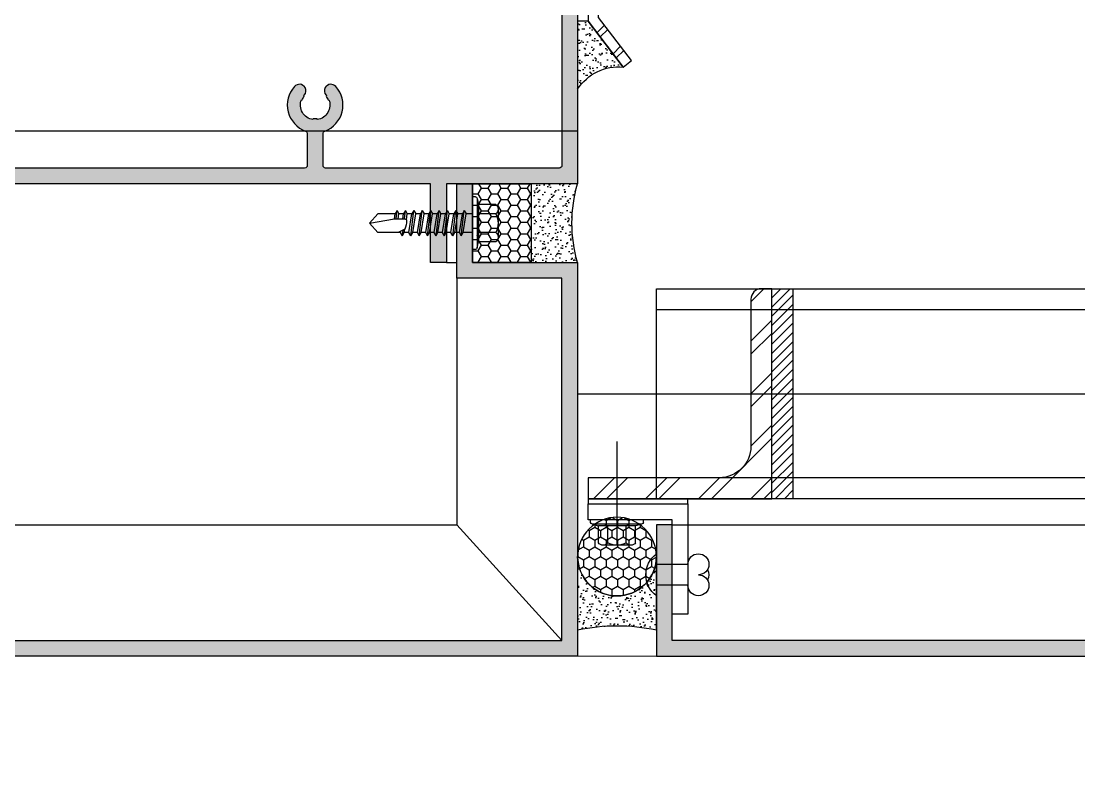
# Model space of a CAD drawing. Header units: millimetres. Extents: x 434053 to 1059003, y -2417481 to 936527.
# Drawn here: x 641163.6 to 641365, y -2246188.3 to -2246045.2 of the extents above; entities that cross this region are included whole.
import ezdxf

# ---------------------------------------------------------------- set-up
doc = ezdxf.new("R2010")
doc.units = ezdxf.units.MM
doc.header["$LTSCALE"] = 1000
doc.header["$MEASUREMENT"] = 0
for name, pattern in [('CENTER', [2, 1.25, -0.25, 0.25, -0.25]), ('HIDDEN', [9.524999999999999, 6.35, -3.175]), ('HIDDEN2', [4.762499999999999, 3.175, -1.5875]), ('HIDDENX2', [19.049999999999997, 12.7, -6.35])]:
    doc.linetypes.add(name, pattern=pattern)
doc.layers.get('Defpoints').update_dxf_attribs({"color": 6})
doc.layers.add('A-DETL-0001', color=4, linetype='Continuous', lineweight=15)
for name, color, linetype in [('ALUM', 1, 'Continuous'), ('ALUM-V', 11, 'Continuous'), ('ELASTOMER', 6, 'Continuous'), ('ELASTOMER-V', 241, 'Continuous'), ('ELASTROMER-V', 241, 'Continuous'), ('EXTRUSION1', 4, 'Continuous'), ('EXTRUSION2', 133, 'Continuous'), ('FASTENER', 191, 'Continuous'), ('GRID', 8, 'CENTER'), ('HZHZNEWPLOTLAYER#@$TT', 7, 'Continuous'), ('SILICONE', 8, 'Continuous'), ('STEEL', 3, 'Continuous'), ('STEEL-V', 71, 'Continuous'), ('STRUCTURE', 5, 'Continuous'), ('WELD', 6, 'Continuous'), ('型材断面填充', 254, 'Continuous'), ('铝板断面填充', 14, 'Continuous')]:
    doc.layers.add(name, color=color, linetype=linetype)

# ---------------------------------------------------------------- blocks, each defined once
blk = doc.blocks.new('20221206.181917')
at = {"layer": 'STRUCTURE', "linetype": 'HIDDENX2'}
blk.add_line((364.5419859461254, 5.602487362921238e-10, -2.577833048462733e-08), (3267.239559526031, 0, -2.577833048462733e-08), dxfattribs=at)
blk = doc.blocks.new('20221117-LC01')
at = {"layer": '型材断面填充', "linetype": 'ByBlock'}
h = blk.add_hatch(color=256, dxfattribs=at)
edge = h.paths.add_edge_path(flags=16)
edge.add_line((-52.19070570530312, 52.25612143793842), (-52.07334647107928, 52.34953883537673))
edge.add_arc((-49.99999999988256, 53.999912856727), 2.649999999994664, 201.4803757469635, 218.519624255128, ccw=False)
edge.add_line((-52.46593906368071, 53.02952915240894), (-52.6055205201119, 52.97460177293397))
edge.add_arc((-49.99999999984645, 53.99991285668836), 2.799999999998914, 98.51962425418759, 201.4803757457533, ccw=False)
edge.add_line((-50.41481481466326, 56.76901535919751), (-50.39259259244136, 56.62067058225512))
edge.add_arc((-49.9999999998472, 53.99991285667056), 2.649999999994514, 81.48037574580502, 98.51962425419498, ccw=False)
edge.add_line((-49.60740740725305, 56.62067058225512), (-49.58518518503115, 56.76901535919751))
edge.add_arc((-49.99999999982613, 53.99991285670097), 2.799999999983217, -21.48037574615688, 81.48037574621588, ccw=False)
edge.add_line((-47.39447947958251, 52.97460177293397), (-47.53406093602825, 53.02952915240894))
edge.add_arc((-49.99999999980949, 53.99991285667286), 2.649999999959103, 321.48037574575596, 338.51962425399176, ccw=False)
edge.add_line((-47.92665352861513, 52.34953883537673), (-47.80929429439129, 52.25612143793842))
edge.add_arc((-49.99999999964444, 53.99991285673622), 2.79999999987528, 317.97740866379485, 321.48037574260235, ccw=False)
edge.add_arc((-46.99133221672788, 51.28874739316596), 1.249999999978577, 137.9774086667926, 209.9999999999883)
edge.add_arc((-46.99133221671187, 51.28874739317839), 1.249999999998662, 210.0000000001148, 317.9774086807744)
edge.add_arc((-50.00000000000162, 53.99991285564077), 5.299999999388103, 317.9774086801046, 385.5332289988331)
edge.add_arc((-44.76645435967911, 56.49991286036273), 0.5000000000040166, 90.00000000137692, 205.5332289966221, ccw=False)
edge.add_line((-44.76645435969112, 56.99991286036675), (-3.500000000130967, 56.99991286036675))
edge.add_arc((-3.500000000130967, 56.49991286036675), 0.5, 0, 90, ccw=False)
edge.add_line((-3.000000000130967, 56.49991286036675), (-3.000000000130967, 3.500000000058208))
edge.add_arc((-3.500000000130967, 3.500000000058208), 0.5, -90, 0, ccw=False)
edge.add_line((-3.500000000130967, 3.000000000058208), (-47.99999999985448, 2.999999998748535))
edge.add_arc((-47.99999999986176, 3.499999998755811), 0.500000000007276, 180.0000000008338, 270.0000000008338, ccw=False)
edge.add_line((-48.49999999986903, 3.499999998748535), (-48.49999999988358, 9.555738808587193))
edge.add_arc((-48.00000002585563, 9.555738771377017), 0.499999974027952, 110.1712672739067, 179.9999957360277, ccw=False)
edge.add_arc((-50.00000000001402, 15.00000178802508), 5.299999999340619, 290.1712715388159, 402.0225913200655)
edge.add_arc((-46.99133221677918, 17.71116725046793), 1.250000000005042, 42.02259131892658, 149.9999999985439)
edge.add_arc((-46.9913322167717, 17.71116725051041), 1.249999999990285, 150.0000000004018, 222.0225913328172)
edge.add_arc((-49.99999999979654, 15.00000178685909), 2.799999999998279, 38.51962425747462, 42.02259133612819, ccw=False)
edge.add_line((-47.8092942944495, 16.74379320573644), (-47.92665352867334, 16.65037580826902))
edge.add_arc((-49.9999999998677, 15.00000178697288), 2.649999999959111, 21.480375746008292, 38.51962425424398, ccw=False)
edge.add_line((-47.53406093608646, 15.97038549123681), (-47.39447947962617, 16.02531287071179))
edge.add_arc((-49.99999999984898, 15.00000178695561), 2.799999999959896, -81.48037574687612, 21.480375746106688, ccw=False)
edge.add_line((-49.58518518508936, 12.23089928447735), (-49.60740740731126, 12.37924406139064))
edge.add_arc((-49.99999999990541, 15.00000178694608), 2.64999999996573, 261.4803757457118, 278.5196242542882, ccw=False)
edge.add_line((-50.39259259249957, 12.37924406139064), (-50.41481481472147, 12.23089928444824))
edge.add_arc((-49.99999999990806, 15.00000178696329), 2.800000000004244, 158.5196242537792, 261.48037574589915, ccw=False)
edge.add_line((-52.6055205201701, 16.02531287074089), (-52.46593906373892, 15.97038549123681))
edge.add_arc((-49.99999999991894, 15.00000178690615), 2.65000000001959, 141.4803757449527, 158.5196242529557, ccw=False)
edge.add_line((-52.07334647113748, 16.65037580826902), (-52.19070570536132, 16.74379320573644))
edge.add_arc((-50.00000000044865, 15.00000178648332), 2.799999999892454, 137.9774086547765, 141.4803757309738, ccw=False)
edge.add_arc((-53.0086677830547, 17.71116725047161), 1.250000000010566, 317.9774086632315, 390.000000001115)
edge.add_arc((-53.00866778305939, 17.7111672504969), 1.250000000001991, 30.00000000000391, 137.9774086683682)
edge.add_arc((-50.00000000753166, 15.00000181781093), 5.299999973692144, 137.9774088601386, 249.8287286552165)
edge.add_arc((-51.99999999987613, 9.555738807491414), 0.5000000000070964, 2.1701112018490676e-09, 69.8287284631283, ccw=False)
edge.add_line((-51.49999999986903, 9.555738807510352), (-51.49999999986903, 3.499999998428393))
edge.add_arc((-51.99999999987631, 3.499999998435669), 0.500000000007276, 269.9999999991662, 359.9999999991662, ccw=False)
edge.add_line((-51.99999999988358, 2.999999998428393), (-126.0000005534239, 3.000000000582077))
edge.add_arc((-126.0000005534239, 3.500000000567525), 0.4999999999854481, 180.0000000016675, 270, ccw=False)
edge.add_line((-126.5000005534093, 3.500000000552973), (-126.5000005534093, 9.555738810246112))
edge.add_arc((-126.000000579395, 9.555738773016365), 0.4999999740142883, 110.1712672728138, 179.9999957337851, ccw=False)
edge.add_arc((-128.0000005535688, 15.00000178965535), 5.29999999935104, 290.1712715391082, 402.0225913199574)
edge.add_arc((-124.9913327703196, 17.71116725209927), 1.250000000004143, 42.02259131887013, 149.9999999986005)
edge.add_arc((-124.9913327702976, 17.71116725214175), 1.250000000001993, 150.0000000007919, 222.0225913324272)
edge.add_arc((-128.0000005533368, 15.0000017884889), 2.799999999998269, 38.51962425747479, 42.022591336128414, ccw=False)
edge.add_line((-125.8092948479898, 16.74379320736625), (-125.9266540822136, 16.65037580989883))
edge.add_arc((-128.0000005533971, 15.000001788609), 2.649999999946643, 21.48037574596799, 38.519624254284395, ccw=False)
edge.add_line((-125.5340614896268, 15.97038549286663), (-125.3944800331665, 16.0253128723416))
edge.add_arc((-128.0000005533893, 15.00000178858542), 2.799999999959909, -81.48037574687572, 21.480375746106688, ccw=False)
edge.add_line((-127.5851857386297, 12.23089928610716), (-127.6074079608516, 12.37924406302045))
edge.add_arc((-128.0000005534457, 15.0000017885759), 2.64999999996573, 261.4803757457118, 278.5196242542882, ccw=False)
edge.add_line((-128.3925931460399, 12.37924406302045), (-128.4148153682618, 12.23089928607806))
edge.add_arc((-128.0000005534593, 15.0000017885868), 2.799999999996395, 158.5196242535775, 261.4803757461008, ccw=False)
edge.add_line((-130.6055210737104, 16.02531287237071), (-130.4659396172792, 15.97038549286663))
edge.add_arc((-128.0000005534592, 15.00000178853596), 2.65000000001959, 141.4803757449527, 158.5196242529557, ccw=False)
edge.add_line((-130.0733470246778, 16.65037580989883), (-130.1907062589016, 16.74379320736625))
edge.add_arc((-128.000000553989, 15.00000178811313), 2.799999999892443, 137.9774086547763, 141.4803757309736, ccw=False)
edge.add_arc((-131.008668336595, 17.71116725210143), 1.250000000010571, 317.9774086632317, 390.0000000011149)
edge.add_arc((-131.0086683365995, 17.71116725212823), 1.250000000001085, 29.9999999999476, 137.9774086684251)
edge.add_arc((-128.0000005535314, 15.0000017886276), 5.299999999920967, 137.9774086672504, 249.8287286546033)
edge.add_arc((-130.0000005534212, 9.555738753132236), 0.5000000000118248, 1.3935732567915693e-09, 69.82872865283451, ccw=False)
edge.add_line((-129.5000005534093, 9.555738753144396), (-129.5000005534093, 3.500000000058208))
edge.add_arc((-130.0000005534093, 3.500000000058208), 0.5, -90, 0, ccw=False)
edge.add_line((-130.0000005534093, 3.000000000058208), (-151.0000184337841, 3.000000000058208))
edge.add_arc((-151.0000184337841, 3.500000000058208), 0.5, 180, 270, ccw=False)
edge.add_line((-151.5000184337841, 3.500000000058208), (-151.5000184337841, 47.61162679528934))
edge.add_arc((-151.0000184337687, 47.61162679529092), 0.5000000000154614, 119.74488129774329, 180.0000000001816, ccw=False)
edge.add_line((-151.2480879029608, 48.04574836636311), (-146.7519238803216, 50.6149849507201))
edge.add_arc((-146.9999933494793, 51.04910652177232), 0.4999999999810683, 299.7448812954569, 359.9999999991344)
edge.add_line((-146.4999933494983, 51.04910652176477), (-146.4999933494983, 56.49991286036675))
edge.add_arc((-145.9999933494983, 56.49991286036675), 0.5, 90, 180, ccw=False)
edge.add_line((-145.9999933494983, 56.99991286036675), (-133.2335461947514, 56.99991286036675))
edge.add_arc((-133.2335461947417, 56.49991286098562), 0.4999999993811244, -25.53322897676611, 90.0000000011106, ccw=False)
edge.add_arc((-128.0000005534539, 53.9999128583355), 5.299999999989003, 154.466771024002, 222.0225913320797)
edge.add_arc((-131.0086683366309, 51.28874739483512), 1.249999999988414, 222.0225913320838, 330.0000000012701)
edge.add_arc((-131.008668336611, 51.28874739487598), 1.249999999991583, 329.9999999991913, 402.0225913366996)
edge.add_arc((-128.0000005536208, 53.99991285855429), 2.799999999989313, 218.5196242589414, 222.0225913352795, ccw=False)
edge.add_line((-130.1907062589162, 52.25612143962644), (-130.0733470246923, 52.34953883706476))
edge.add_arc((-128.0000005534956, 53.99991285841502), 2.649999999994664, 201.4803757469635, 218.519624255128, ccw=False)
edge.add_line((-130.4659396172938, 53.02952915409696), (-130.605521073725, 52.97460177462199))
edge.add_arc((-128.0000005534595, 53.99991285837638), 2.799999999998901, 98.5196242541873, 201.4803757457535, ccw=False)
edge.add_line((-128.4148153682763, 56.76901536088553), (-128.392593146069, 56.62067058394314))
edge.add_arc((-128.0000005534675, 53.99991285832948), 2.650000000024374, 81.48037574574272, 98.51962425425728, ccw=False)
edge.add_line((-127.6074079608661, 56.62067058394314), (-127.5851857386588, 56.76901536088553))
edge.add_arc((-128.0000005534494, 53.99991285838149), 2.799999999989989, -21.480375745937692, 81.48037574632639, ccw=False)
edge.add_line((-125.3944800331956, 52.97460177462199), (-125.5340614896413, 53.02952915409696))
edge.add_arc((-128.0000005534226, 53.99991285836089), 2.649999999959103, 321.48037574575596, 338.51962425399176, ccw=False)
edge.add_line((-125.9266540822282, 52.34953883706476), (-125.8092948480044, 52.25612143962644))
edge.add_arc((-128.0000005537574, 53.99991285843007), 2.800000000270058, 317.97740867011214, 321.4803757488802, ccw=False)
edge.add_arc((-124.991332770354, 51.2887473948387), 1.249999999959587, 137.9774086668614, 209.9999999996821)
edge.add_arc((-124.9913327703249, 51.28874739486641), 1.249999999998662, 210.0000000001148, 317.9774086807744)
edge.add_arc((-128.0000005536015, 53.9999128573193), 5.299999999371956, 317.9774086800853, 385.5332289805501)
edge.add_arc((-122.7664549125267, 56.49991286038267), 0.4999999999840694, 89.99999999737992, 205.5332289817667, ccw=False)
edge.add_line((-122.7664549125038, 56.99991286036675), (-55.23354564033798, 56.99991286039585))
edge.add_arc((-55.23354564036548, 56.49991286097539), 0.4999999994204671, -25.533228991792214, 89.999999996849, ccw=False)
edge.add_arc((-49.99999999984325, 53.99991285668011), 5.299999999967937, 154.466771005804, 222.0225913323363)
edge.add_arc((-53.008667782985, 51.28874739315189), 1.249999999974935, 222.0225913311403, 330.0000000006601)
edge.add_arc((-53.00866778298244, 51.28874739317882), 1.24999999998618, 329.9999999995323, 402.022591337487)
edge.add_arc((-50.00000000001621, 53.99991285685908), 2.799999999978202, 218.5196242589345, 222.0225913352865, ccw=False)
edge = h.paths.add_edge_path()
edge.add_line((-25.00000000000005, -4.294927551200242e-12), (-24.99999999999723, -15.00000000000486))
edge.add_line((-24.99999999999723, -15.00000000000486), (-27.99999999999723, -15.00000000000486))
edge.add_line((-27.99999999999723, -15.00000000000486), (-27.99999999999721, -4.860112312599085e-12))
edge.add_line((-27.99999999999721, -4.860050415273591e-12), (-151.5000184337841, -2.854039278130125e-11))
edge.add_line((-151.5000184337841, -2.854039278130124e-11), (-151.5000184337841, -15.00000000002582))
edge.add_line((-151.5000184337841, -15.00000000002582), (-154.5000156970927, -15.00000000002638))
edge.add_line((-154.5000156970927, -15.00000000002638), (-154.5000184336532, 17.4999190227536))
edge.add_arc((-155.0000184336604, 17.49991894457344), 0.5000000000072821, 8.958786128004374e-06, 90.00001742982236)
edge.add_line((-155.0000185857643, 17.99991894458071), (-175.0000185856916, 17.99991286030854))
edge.add_arc((-175.0000184335731, 17.49991286030128), 0.5000000000072884, 90.00001743148987, 179.9999999991675)
edge.add_line((-175.5000184335804, 17.49991286030854), (-175.5000184335804, 14.99991286030854))
edge.add_arc((-175.0000184335804, 14.99991286030854), 0.5, 180, 270)
edge.add_line((-175.0000184335804, 14.49991286030854), (-173.0000184335804, 14.49991286030854))
edge.add_arc((-173.0000184335804, 13.99991286030854), 0.5, 0, 90, ccw=False)
edge.add_line((-172.5000184335804, 13.99991286030854), (-172.5000184335804, 12.99991286030854))
edge.add_arc((-173.0000184335804, 12.99991286030854), 0.5, -90, 0, ccw=False)
edge.add_line((-173.0000184335804, 12.49991286030854), (-177.0000184335804, 12.49991286030854))
edge.add_arc((-177.0000184335804, 12.99991286030854), 0.5, 180, 270, ccw=False)
edge.add_line((-177.5000184335804, 12.99991286030854), (-177.5000184335804, 17.49991286030854))
edge.add_arc((-178.0000184335804, 17.49991286030854), 0.5, 0, 90)
edge.add_line((-178.0000184335804, 17.99991286030854), (-197.5000184335804, 17.99991286030854))
edge.add_arc((-197.5000184335804, 17.49991286030854), 0.5, 90, 180)
edge.add_line((-198.0000184335804, 17.49991286030854), (-198.0000184335804, 15.99991286030854))
edge.add_arc((-197.5000184335804, 15.99991286030854), 0.5, 180, 270)
edge.add_line((-197.5000184335804, 15.49991286030854), (-195.5000184335804, 15.49991286030854))
edge.add_arc((-195.5000184335804, 14.99991286030854), 0.5, 0, 90, ccw=False)
edge.add_line((-195.0000184335804, 14.99991286030854), (-195.0000184335804, 13.99991286030854))
edge.add_arc((-195.5000184335804, 13.99991286030854), 0.5, -90, 0, ccw=False)
edge.add_line((-195.5000184335804, 13.49991286030854), (-199.5000184335804, 13.49991286030854))
edge.add_arc((-199.5000184335804, 13.99991286030854), 0.5, 180, 270, ccw=False)
edge.add_line((-200.0000184335804, 13.99991286030854), (-200.0000184335804, 20.49991286030854))
edge.add_arc((-199.5000184335804, 20.49991286030854), 0.5, 90.00000795410222, 180.0000000000004, ccw=False)
edge.add_line((-199.500018502993, 20.99991286030854), (-155.0000183625962, 20.99991598445922))
edge.add_arc((-155.0000184320161, 21.49991598446649), 0.5000000000072772, 270.0000079549359, 359.9999999991666)
edge.add_line((-154.5000184320088, 21.49991598445922), (-154.5000184320088, 51.99991071177647))
edge.add_arc((-153.5000184320088, 51.99991071177647), 1, 89.99999999583122, 180, ccw=False)
edge.add_line((-153.500018431936, 52.99991071177647), (-153.2999933476967, 52.99991071174736))
edge.add_arc((-153.2999933477258, 52.699910711759), 0.2999999999883585, 0, 89.99999999444162, ccw=False)
edge.add_line((-152.9999933477375, 52.699910711759), (-152.9999933477229, 51.99991071174736))
edge.add_arc((-152.4999933477229, 51.99991071174736), 0.5, 180, 270)
edge.add_line((-152.4999933477229, 51.49991071174736), (-151.3827755662787, 51.49991071174736))
edge.add_arc((-151.382775566246, 51.99991071174833), 0.5000000000009734, 269.9999999962448, 299.7448812942469)
edge.add_line((-151.1347060970875, 51.56578914067359), (-149.7519238785317, 52.35595040844055))
edge.add_arc((-149.9999933477311, 52.7900719795002), 0.5000000000081936, 299.7448812991798, 360.0000000016179)
edge.add_line((-149.4999933477229, 52.79007197951432), (-149.4999933477229, 57.2097494440095))
edge.add_arc((-149.9999933477166, 57.20974944399462), 0.4999999999936904, 1.705795086784039e-09, 60.25511870370453)
edge.add_line((-149.7519238785462, 57.64387101505417), (-151.134706097102, 58.43403228282114))
edge.add_arc((-151.3827755662605, 57.99991071174639), 0.5000000000009773, 60.25511870575306, 90.00000000208767)
edge.add_line((-151.3827755662787, 58.49991071174736), (-152.4999933477229, 58.49991071174736))
edge.add_arc((-152.4999933477229, 57.99991071174736), 0.5, 90, 180)
edge.add_line((-152.9999933477229, 57.99991071174736), (-152.9999933477229, 57.29991071173572))
edge.add_arc((-153.2999933477113, 57.29991071173572), 0.2999999999883585, -90.00000000555838, 0, ccw=False)
edge.add_line((-153.2999933477404, 56.99991071174736), (-153.4999933477957, 56.99991071174736))
edge.add_arc((-153.4999933477229, 57.99991071174736), 1, 180, 269.99999999583116, ccw=False)
edge.add_line((-154.4999933477229, 57.99991071174736), (-154.499993347752, 59.99991286004661))
edge.add_line((-154.499993347752, 59.99991286004661), (0, 59.99991286030854))
edge.add_line((0, 59.99991286030854), (0, 0))
edge.add_line((0, 0), (-25.00000000000005, -4.294927551200242e-12))
at = {"color": 0, "linetype": 'ByBlock'}
for points in [[(-25.00000000000005, -4.294927551200242e-12), (-24.99999999999723, -15.00000000000486), (-27.99999999999723, -15.00000000000486), (-27.99999999999721, -4.860050415273591e-12), (-151.5000184337841, -2.854039278130124e-11), (-151.5000184337841, -15.00000000002582), (-154.5000156970927, -15.00000000002638), (-154.5000184336532, 17.4999190227536, 0.4142136056766137), (-155.0000185857643, 17.99991894458071), (-175.0000185856916, 17.99991286030854, 0.4142134732599132), (-175.5000184335804, 17.49991286030854), (-175.5000184335804, 14.99991286030854, 0.414213562373095), (-175.0000184335804, 14.49991286030854), (-173.0000184335804, 14.49991286030854, -0.414213562373095), (-172.5000184335804, 13.99991286030854), (-172.5000184335804, 12.99991286030854, -0.414213562373095), (-173.0000184335804, 12.49991286030854), (-177.0000184335804, 12.49991286030854, -0.414213562373095), (-177.5000184335804, 12.99991286030854), (-177.5000184335804, 17.49991286030854, 0.414213562373095), (-178.0000184335804, 17.99991286030854), (-197.5000184335804, 17.99991286030854, 0.414213562373095), (-198.0000184335804, 17.49991286030854), (-198.0000184335804, 15.99991286030854, 0.414213562373095), (-197.5000184335804, 15.49991286030854), (-195.5000184335804, 15.49991286030854, -0.414213562373095), (-195.0000184335804, 14.99991286030854), (-195.0000184335804, 13.99991286030854, -0.414213562373095), (-195.5000184335804, 13.49991286030854), (-199.5000184335804, 13.49991286030854, -0.414213562373095), (-200.0000184335804, 13.99991286030854), (-200.0000184335804, 20.49991286030854, -0.4142135217121151), (-199.500018502993, 20.99991286030854), (-155.0000183625962, 20.99991598445922, 0.4142135217035907), (-154.5000184320088, 21.49991598445922), (-154.5000184320088, 51.99991071177647, -0.4142135623944058), (-153.500018431936, 52.99991071177647), (-153.2999933476967, 52.99991071174736, -0.4142135623446807), (-152.9999933477375, 52.699910711759), (-152.9999933477229, 51.99991071174736, 0.414213562373095), (-152.4999933477229, 51.49991071174736), (-151.3827755662787, 51.49991071174736, 0.1305202039204579), (-151.1347060970875, 51.56578914067359), (-149.7519238785317, 52.35595040844055, 0.2691426359050217), (-149.4999933477229, 52.79007197951432), (-149.4999933477229, 57.2097494440095, 0.2691426359029657), (-149.7519238785462, 57.64387101505417), (-151.134706097102, 58.43403228282114, 0.1305202039130581), (-151.3827755662787, 58.49991071174736), (-152.4999933477229, 58.49991071174736, 0.414213562373095), (-152.9999933477229, 57.99991071174736), (-152.9999933477229, 57.29991071173572, -0.4142135624015095), (-153.2999933477404, 56.99991071174736), (-153.4999933477957, 56.99991071174736, -0.4142135623517842), (-154.4999933477229, 57.99991071174736), (-154.499993347752, 59.99991286004661), (0, 59.99991286030854), (0, 0)], [(-52.19070570530312, 52.25612143793842), (-52.07334647107928, 52.34953883537673, -0.07448503859012211), (-52.46593906368071, 53.02952915240894), (-52.6055205201119, 52.97460177293397, -0.4821316613270798), (-50.41481481466326, 56.76901535919751), (-50.39259259244136, 56.62067058225512, -0.07448503859111144), (-49.60740740725305, 56.62067058225512), (-49.58518518503115, 56.76901535919751, -0.4821316613314199), (-47.39447947958251, 52.97460177293397), (-47.53406093602825, 53.02952915240894, -0.07448503859043469), (-47.92665352861513, 52.34953883537673), (-47.80929429439129, 52.25612143793842, -0.0152857676421093), (-47.91993338434258, 52.12552685721312, 0.3250286796692606), (-48.07386397144001, 50.66374739317689, 0.5094012912989249), (-46.06273104887805, 50.45196792934439, 0.3036126777440976), (-45.21762208735163, 56.28439561856794, -0.5516495923848155), (-44.76645435969112, 56.99991286036675), (-3.500000000130967, 56.99991286036675, -0.414213562373095), (-3.000000000130967, 56.49991286036675), (-3.000000000130967, 3.500000000058208, -0.414213562373095), (-3.500000000130967, 3.000000000058208), (-47.99999999985448, 2.999999998748535, -0.414213562373095), (-48.49999999986903, 3.499999998748535), (-48.49999999988358, 9.555738808587193, -0.3144773763328987), (-48.17241377664322, 10.02507177955704, 0.5308775702194662), (-46.06273104893626, 18.54794671430136, 0.5094012912931968), (-48.07386397149821, 18.33616725049797, 0.3250286796654975), (-47.91993338440079, 16.87438778646174, -0.01528576764143751), (-47.8092942944495, 16.74379320573644), (-47.92665352867334, 16.65037580826902, -0.07448503859043464), (-47.53406093608646, 15.97038549123681), (-47.39447947962617, 16.02531287071179, -0.4821316613346989), (-49.58518518508936, 12.23089928447735), (-49.60740740731126, 12.37924406139064, -0.07448503859192954), (-50.39259259249957, 12.37924406139064), (-50.41481481472147, 12.23089928444824, -0.4821316613300598), (-52.6055205201701, 16.02531287074089), (-52.46593906373892, 15.97038549123681, -0.07448503858941365), (-52.07334647113748, 16.65037580826902), (-52.19070570536132, 16.74379320573644, -0.01528576763071741), (-52.08006661546824, 16.87438778634532, 0.3250286796918763), (-51.92613602832716, 18.33616725049797, 0.5094012912313552), (-53.9372689507145, 18.54794671453419, 0.530877570296808), (-51.82758620521054, 10.02507182722911, -0.3144773763273246), (-51.49999999986903, 9.555738807510352), (-51.49999999986903, 3.499999998428393, -0.414213562373095), (-51.99999999988358, 2.999999998428393), (-126.0000005534239, 3.000000000582077, -0.4142135623645707), (-126.5000005534093, 3.500000000552973), (-126.5000005534093, 9.555738810246112, -0.3144773763273845), (-126.172414330169, 10.02507178118685, 0.5308775702172251), (-124.0627316024766, 18.54794671593118, 0.5094012912938178), (-126.0738645250385, 18.33616725212778, 0.3250286796617345), (-125.9199339379411, 16.87438778809155, -0.01528576764143751), (-125.8092948479898, 16.74379320736625), (-125.9266540822136, 16.65037580989883, -0.07448503859078887), (-125.5340614896268, 15.97038549286663), (-125.3944800331665, 16.0253128723416, -0.4821316613346989), (-127.5851857386297, 12.23089928610716), (-127.6074079608516, 12.37924406302045, -0.07448503859192954), (-128.3925931460399, 12.37924406302045), (-128.4148153682618, 12.23089928607806, -0.4821316613322301), (-130.6055210737104, 16.02531287237071), (-130.4659396172792, 15.97038549286663, -0.07448503858941365), (-130.0733470246778, 16.65037580989883), (-130.1907062589016, 16.74379320736625, -0.01528576763071741), (-130.0800671690085, 16.87438778797514, 0.3250286796918763), (-129.9261365818675, 18.33616725212778, 0.5094012912319762), (-131.9372695042548, 18.54794671616401, 0.5308775713722094), (-129.8275867603079, 10.02507177344523, -0.3144773772406559), (-129.5000005534093, 9.555738753144396), (-129.5000005534093, 3.500000000058208, -0.414213562373095), (-130.0000005534093, 3.000000000058208), (-151.0000184337841, 3.000000000058208, -0.414213562373095), (-151.5000184337841, 3.500000000058208), (-151.5000184337841, 47.61162679528934, -0.2691426359050219), (-151.2480879029608, 48.04574836636311), (-146.7519238803216, 50.6149849507201, 0.269142635910829), (-146.4999933494983, 51.04910652176477), (-146.4999933494983, 56.49991286036675, -0.414213562373095), (-145.9999933494983, 56.99991286036675), (-133.2335461947514, 56.99991286036675, -0.5516495922859767), (-132.7823784675566, 56.28439561961568, 0.3036126776933401), (-131.9372695042694, 50.45196793079958, 0.5094012912358715), (-129.9261365818966, 50.66374739486491, 0.3250286796900659), (-130.0800671690376, 52.12552685898845, -0.01528576763133207), (-130.1907062589162, 52.25612143962644), (-130.0733470246923, 52.34953883706476, -0.07448503859012211), (-130.4659396172938, 53.02952915409696), (-130.605521073725, 52.97460177462199, -0.4821316613270798), (-128.4148153682763, 56.76901536088553), (-128.392593146069, 56.62067058394314, -0.07448503859165859), (-127.6074079608661, 56.62067058394314), (-127.5851857386588, 56.76901536088553, -0.4821316613308337), (-125.3944800331956, 52.97460177462199), (-125.5340614896413, 53.02952915409696, -0.07448503859043469), (-125.9266540822282, 52.34953883706476), (-125.8092948480044, 52.25612143962644, -0.01528576764193717), (-125.9199339379556, 52.12552685887204, 0.32502867966745), (-126.0738645250531, 50.66374739486491, 0.5094012912989249), (-124.0627316024911, 50.45196793103241, 0.3036126776570602), (-123.2176226402371, 56.28439561871346, -0.5516495923230176), (-122.7664549125038, 56.99991286036675), (-55.23354564033798, 56.99991286039585, -0.5516495923472298), (-54.78237791320134, 56.28439561947016, 0.3036126777812867), (-53.93726895062719, 50.45196792914066, 0.5094012912377044), (-51.92613602826896, 50.66374739317689, 0.32502867969222), (-52.08006661542458, 52.12552685730043, -0.0152857676313927)]]:
    blk.add_lwpolyline(points, format="xyb", close=True, dxfattribs=at)
blk = doc.blocks.new('*U561')
at = {"linetype": 'ByBlock', "lineweight": -2}
for p, q in [((-3.100000000000364, 3.850000000000364), (-3.100000000000364, 1)), ((2.325000000000728, 4.25), (-2.325000000000728, 4.25)), ((-1.549999999999272, 3.850000000000364), (-1.549999999999272, 1)), ((1.549999999999272, 3.850000000000364), (1.549999999999272, 1)), ((3.100000000000364, 3.850000000000364), (3.100000000000364, 1)), ((-4.399999999999636, 0.4500000000007276), (-4.399999999999636, 0)), ((4.399999999999636, 0), (-4.399999999999636, 0)), ((-4.100000000000364, 0.75), (-3.100000000000364, 1)), ((4.100000000000364, 0.75), (-4.100000000000364, 0.75)), ((3.100000000000364, 1), (-3.100000000000364, 1)), ((-2.041306750315925, 0.75), (-1.549999999999272, 1)), ((-1.549999999999272, 0), (-1.549999999999272, -1.590192378864231)), ((2.151306750316508, 0.75), (1.549999999999272, 1)), ((1.549999999999272, 0), (1.549999999999272, -1.090192378864231)), ((4.100000000000364, 0.75), (3.100000000000364, 1)), ((4.399999999999636, 0.4500000000007276), (4.399999999999636, 0)), ((-2.110000000000582, -1.899999999999636), (2.110000000000582, -1.399999999999636)), ((-2.110000000000582, -1.899999999999636), (-1.549999999999272, -1.590192378864231)), ((-1.549999999999272, -1.590192378864231), (1.549999999999272, -1.090192378864231)), ((-1.549999999999272, -2.209807621135042), (1.549999999999272, -1.709807621135042)), ((1.549999999999272, -0.3098076211354055), (1.549999999999272, -1.090192378864231)), ((2.110000000000582, -1.399999999999636), (1.549999999999272, -1.090192378864231)), ((2.110000000000582, -1.399999999999636), (1.549999999999272, -1.709807621135042)), ((1.549999999999272, -1.709807621135042), (1.549999999999272, -2.490192378863867)), ((-2.110000000000582, -1.899999999999636), (-1.549999999999272, -2.209807621135042)), ((-2.110000000000582, -3.299999999999272), (2.110000000000582, -2.799999999999272)), ((-2.110000000000582, -3.299999999999272), (-1.549999999999272, -2.990192378863867)), ((-2.110000000000582, -3.299999999999272), (-1.549999999999272, -3.609807621134678)), ((-1.549999999999272, -2.209807621135042), (-1.549999999999272, -2.990192378863867)), ((-1.549999999999272, -2.990192378863867), (1.549999999999272, -2.490192378863867)), ((-1.549999999999272, -3.609807621134678), (1.549999999999272, -3.109807621134678)), ((2.110000000000582, -2.799999999999272), (1.549999999999272, -2.490192378863867)), ((2.110000000000582, -2.799999999999272), (1.549999999999272, -3.109807621134678)), ((1.549999999999273, -3.109807621135042), (1.549999999999273, -3.890192378863867)), ((-2.110000000000581, -4.699999999999273), (2.110000000000583, -4.199999999999273)), ((-2.110000000000581, -4.699999999999273), (-1.549999999999272, -4.390192378863867)), ((-2.110000000000581, -4.699999999999273), (-1.549999999999272, -5.009807621134678)), ((-1.549999999999272, -3.609807621135042), (-1.549999999999272, -4.390192378863867)), ((-1.549999999999272, -4.390192378863867), (1.549999999999273, -3.890192378863867)), ((-1.549999999999272, -5.009807621134678), (1.549999999999273, -4.509807621134678)), ((-1.549999999999271, -5.009807621135042), (-1.549999999999271, -5.790192378863867)), ((2.110000000000583, -4.199999999999273), (1.549999999999273, -3.890192378863867)), ((2.110000000000583, -4.199999999999273), (1.549999999999273, -4.509807621134678)), ((1.549999999999274, -4.509807621135042), (1.549999999999274, -5.290192378863867)), ((-2.11000000000058, -6.099999999999272), (2.110000000000584, -5.599999999999272)), ((-2.11000000000058, -6.099999999999272), (-1.549999999999271, -5.790192378863867)), ((-2.11000000000058, -6.099999999999272), (-1.549999999999271, -6.409807621134678)), ((-2.110000000000579, -7.499999999999272), (2.110000000000585, -6.999999999999272)), ((-1.549999999999271, -5.790192378863867), (1.549999999999274, -5.290192378863867)), ((-1.549999999999271, -6.409807621134678), (1.549999999999274, -5.909807621134678)), ((-1.54999999999927, -6.409807621135041), (-1.54999999999927, -7.190192378863866)), ((-1.54999999999927, -7.190192378863866), (1.549999999999275, -6.690192378863866)), ((2.110000000000584, -5.599999999999272), (1.549999999999274, -5.290192378863867)), ((2.110000000000584, -5.599999999999272), (1.549999999999274, -5.909807621134678)), ((1.549999999999275, -5.909807621135041), (1.549999999999275, -6.690192378863866)), ((2.110000000000585, -6.999999999999272), (1.549999999999275, -6.690192378863866)), ((2.110000000000585, -6.999999999999272), (1.549999999999275, -7.309807621134677)), ((-2.110000000000579, -7.499999999999272), (-1.54999999999927, -7.190192378863866)), ((-2.110000000000579, -7.499999999999272), (-1.54999999999927, -7.809807621134677)), ((-2.110000000000579, -8.899999999999272), (2.110000000000586, -8.399999999999272)), ((-2.110000000000579, -8.899999999999272), (-1.549999999999269, -8.590192378863867)), ((-1.54999999999927, -7.809807621134677), (1.549999999999275, -7.309807621134677)), ((-1.549999999999269, -7.809807621135041), (-1.549999999999269, -8.590192378863867)), ((-1.549999999999269, -8.590192378863867), (1.549999999999276, -8.090192378863867)), ((-1.549999999999269, -9.209807621134678), (1.549999999999276, -8.709807621134678)), ((1.549999999999276, -7.309807621135041), (1.549999999999276, -8.090192378863867)), ((2.110000000000586, -8.399999999999272), (1.549999999999276, -8.090192378863867)), ((2.110000000000586, -8.399999999999272), (1.549999999999276, -8.709807621134678)), ((1.549999999999276, -8.709807621134678), (1.549999999999276, -9.490192378865322)), ((-2.110000000000579, -8.899999999999272), (-1.549999999999269, -9.209807621134678)), ((-2.110000000000579, -10.30000000000073), (2.110000000000586, -9.800000000000727)), ((-2.110000000000579, -10.30000000000073), (-1.549999999999269, -9.990192378865322)), ((-2.110000000000579, -10.30000000000073), (-1.549999999999269, -10.60980762113613)), ((-1.549999999999269, -9.209807621134678), (-1.549999999999269, -9.990192378865322)), ((-1.549999999999269, -9.990192378865322), (1.549999999999276, -9.490192378865322)), ((-1.549999999999269, -10.60980762113613), (1.549999999999276, -10.10980762113613)), ((2.110000000000586, -9.800000000000727), (1.549999999999276, -9.490192378865322)), ((2.110000000000586, -9.800000000000727), (1.549999999999276, -10.10980762113613)), ((1.549999999999276, -10.10980762113613), (1.549999999999276, -10.89019237886496)), ((-2.110000000000579, -11.70000000000036), (-1.549999999999269, -11.39019237886496)), ((-2.110000000000579, -11.70000000000036), (-1.141147094092954, -11.58393879649848)), ((-2.110000000000579, -11.70000000000036), (-1.549999999999269, -12.00980762113577)), ((-1.549999999999269, -10.60980762113613), (-1.549999999999269, -11.39019237886496)), ((-1.549999999999269, -11.39019237886496), (-0.9946989986692607, -11.29103148577051)), ((-1.549999999999269, -12.00980762113577), (-1.334865735341733, -11.97139078816108)), ((-1.549999999999269, -12.00980762113577), (-1.549999999999269, -15.80000000000073)), ((0.5619885887190357, -11.03983727373597), (1.549999999999276, -10.89019237886496)), ((0.7141825614198787, -11.35348884305095), (2.110000000000586, -11.20000000000036)), ((0.7141825614198787, -11.63227502088157), (1.549999999999276, -11.50980762113577)), ((0.7141825614198787, -12.41265977861221), (1.549999999999276, -12.29019237886459)), ((2.110000000000586, -11.20000000000036), (1.549999999999276, -10.89019237886496)), ((2.110000000000586, -11.20000000000036), (1.549999999999276, -11.50980762113577)), ((1.549999999999276, -11.50980762113577), (1.549999999999276, -12.29019237886459)), ((2.110000000000586, -12.6), (1.549999999999276, -12.29019237886459)), ((0.7141825614198787, -12.7534888430524), (2.110000000000586, -12.6)), ((0.7141825614198787, -13.03227502088303), (1.549999999999276, -12.90980762113541)), ((2.110000000000586, -12.6), (1.549999999999276, -12.90980762113541)), ((1.549999999999276, -12.90980762113541), (1.549999999999276, -15.80000000000073)), ((3.552713678800501e-15, -17.20000000000037), (-1.549999999999269, -15.80000000000073)), ((3.552713678800501e-15, -17.20000000000037), (1.549999999999276, -15.80000000000073))]:
    blk.add_line(p, q, dxfattribs=at)
blk.add_lwpolyline([(3.552713678800501e-15, -17.20000000000037), (0.7141825614198787, -13.03227502088303), (0.7141825614198787, -11.30089929375172, 0.4176573264866609), (0.4106596181591193, -11.00091997968011, 0.09706246058353715), (-0.9946989986692607, -11.29103148577051), (-1.549999999999269, -12.4016756527395)], format="xyb", dxfattribs=at)
for centre, radius, start, end in [((-2.325000000000728, 3.299218750000364), 0.9507812499999939, 35.40085557735623, 144.5991444226438), ((0, 1.046875), 3.203124999999813, 61.05941179989344, 118.9405882001065), ((2.325000000000728, 3.299218750000364), 0.9507812499999881, 35.40085557735623, 144.5991444226438), ((-4.100000000000364, 0.4500000000007276), 0.3, 90, 180), ((4.100000000000364, 0.4500000000007276), 0.3, 0, 90)]:
    blk.add_arc(centre, radius, start, end, dxfattribs=at)
blk = doc.blocks.new('rivet6')
at = {"color": 0, "linetype": 'ByBlock'}
blk.add_line((0, 4), (0, -4), dxfattribs=at)
blk.add_lwpolyline([(-5.999999999999943, 2, 2.414213562373095), (-7.999999999999943, 0, 2.414213562373095), (-5.999999999999943, -2)], format="xyb", dxfattribs=at)
at = {"color": 0, "linetype": 'HIDDEN2'}
blk.add_lwpolyline([(0, 2), (-5.999999999999943, 2), (-5.999999999999943, -2), (0, -2)], dxfattribs=at)
at = {"color": 0, "linetype": 'ByBlock'}
for centre, radius, start, end in [((-3, 0), 5, 306.8698976458447, 53.13010235415532), ((-7.999999999999943, 0), 2, 149.9999999999995, 210.0000000000005)]:
    blk.add_arc(centre, radius, start, end, dxfattribs=at)
blk = doc.blocks.new('*U379')
at = {"linetype": 'ByBlock', "lineweight": -2}
for p, q in [((-3.542857142858338, 4.400000000008731), (-3.542857142858338, 1.14285714286234)), ((2.657142857144208, 4.857142857152212), (-2.657142857144208, 4.857142857152212)), ((-1.77142857142826, 4.400000000008731), (-1.77142857142826, 1.14285714286234)), ((1.77142857142826, 4.400000000008731), (1.77142857142826, 1.14285714286234)), ((3.542857142858338, 4.400000000008731), (3.542857142858338, 1.14285714286234)), ((-5.028571428571013, 0.5142857142927824), (-5.028571428571013, 7.275957614183426e-12)), ((5.028571428571013, 7.275957614183426e-12), (-5.028571428571013, 7.275957614183426e-12)), ((-4.685714285715221, 0.857142857152212), (-3.542857142858338, 1.14285714286234)), ((4.685714285715221, 0.857142857152212), (-4.685714285715221, 0.857142857152212)), ((3.542857142858338, 1.14285714286234), (-3.542857142858338, 1.14285714286234)), ((-2.332922000361577, 0.857142857152212), (-1.77142857142826, 1.14285714286234)), ((2.458636286075489, 0.857142857152212), (1.77142857142826, 1.14285714286234)), ((4.685714285715221, 0.857142857152212), (3.542857142858338, 1.14285714286234)), ((5.028571428571013, 0.5142857142927824), (5.028571428571013, 7.275957614183426e-12))]:
    blk.add_line(p, q, dxfattribs=at)
for centre, radius, start, end in [((-2.657142857144208, 3.770535714291327), 1.086607142857136, 35.40085557752613, 144.5991444224739), ((0, 1.196428571434808), 3.660714285714072, 61.05941179989344, 118.9405882001066), ((2.657142857144208, 3.770535714291327), 1.086607142857129, 35.40085557752613, 144.5991444224739), ((-4.685714285715221, 0.5142857142927824), 0.3428571428571428, 90, 180), ((4.685714285715221, 0.5142857142927824), 0.3428571428571428, 0, 90)]:
    blk.add_arc(centre, radius, start, end, dxfattribs=at)
at = {"layer": 'GRID', "ltscale": 0.5}
blk.add_line((0, 4.857142857159488), (0, -14.88628534954606), dxfattribs=at)
blk = doc.blocks.new('A$C05C97E59')
at = {"layer": 'ELASTOMER-V', "linetype": 'ByBlock'}
h = blk.add_hatch(dxfattribs=at)
h.set_pattern_fill('HONEY', color=256, scale=10, style=0)
h.set_pattern_definition([(0, (-96863.12077716761, 29713.21077652392), (1.875, 1.082531754730548), [1.25, -2.5]), (120, (-96863.12077716761, 29713.21077652392), (-1.875, 1.082531754730549), [1.249999999999999, -2.499999999999999]), (59.99999999999999, (-96863.12077716761, 29713.21077652392), (4.163336342344337e-16, 2.165063509461097), [-2.5, 1.25])])
h.paths.add_polyline_path([(-573.9027343696507, -1497.548478652054), (-562.7860855638282, -1497.548478652054), (-562.7860855638282, -1512.548478652054), (-573.9027343696507, -1512.548478652054)])
at = {"layer": 'ELASTOMER-V'}
h = blk.add_hatch(dxfattribs=at)
h.set_pattern_fill('HONEY', color=256, scale=9.999999999999995, angle=-90.00000000000001, style=0)
h.set_pattern_definition([(270, (49327.14245868509, 25883.37951128016), (1.082531754730547, -1.874999999999999), [1.249999999999999, -2.499999999999999]), (29.99999999999998, (49327.14245868509, 25883.37951128016), (1.082531754730548, 1.874999999999998), [1.249999999999999, -2.499999999999998]), (329.9999999999999, (49327.14245868509, 25883.37951128016), (2.165063509461095, -8.140493487562734e-16), [-2.499999999999998, 1.249999999999999])])
edge = h.paths.add_edge_path()
edge.add_ellipse((-546.4026794423262, -1568.574337882281), major_axis=(-5.303280013462347, 5.303321704295289), ratio=0.999999999992203, start_angle=0, end_angle=360, ccw=False)
at = {"layer": 'SILICONE', "linetype": 'ByBlock'}
h = blk.add_hatch(dxfattribs=at)
h.set_pattern_fill('AR-SAND', color=256, style=0)
h.set_pattern_definition([(37.50000000000001, (-12040.60342393861, -4837.577316560433), (-0.0629933581096082, 1.926823769013158), [0, -1.52, 0, -1.7, 0, -1.625]), (7.499999999999999, (-12040.60342393861, -4837.577316560433), (1.769776705267727, 2.82214606522974), [0, -0.82, 0, -1.37, 0, -0.525]), (327.5, (-12041.83342393862, -4837.577316560433), (3.114141861751495, 0.0056590535369649), [0, -0.5, 0, -1.8, 0, -2.35]), (317.5, (-12041.83342393862, -4837.577316560433), (3.006126604572293, 0.8776755649342494), [0, -0.25, 0, -1.179999999999999, 0, -1.35])])
edge = h.paths.add_edge_path()
edge.add_line((-553.9027818819013, -1466.55893459855), (-553.9027818819013, -1479.548579116075))
edge.add_arc((-546.1454107015315, -1484.440519554025), 9.171035322060222, 84.09598477156771, 147.763717802027, ccw=False)
edge.add_line((-545.2020574260241, -1475.318130970103), (-551.9027818819013, -1466.55893459855))
edge.add_line((-551.9027818819013, -1466.55893459855), (-553.9027818819013, -1466.55893459855))
h = blk.add_hatch(dxfattribs=at)
h.set_pattern_fill('AR-SAND', color=256, angle=270, style=0)
h.set_pattern_definition([(307.5, (-96863.12077716761, 29713.21077652392), (1.926823769013159, 0.0629933581096078), [0, -1.519999999999999, 0, -1.699999999999999, 0, -1.624999999999999]), (277.5, (-96863.12077716761, 29713.21077652392), (2.82214606522974, -1.769776705267728), [0, -0.82, 0, -1.37, 0, -0.525]), (237.5, (-96863.12077716761, 29714.44077652392), (0.005659053536964369, -3.114141861751495), [0, -0.5, 0, -1.8, 0, -2.35]), (227.5, (-96863.12077716761, 29714.44077652392), (0.8776755649342488, -3.006126604572294), [0, -0.2499999999999999, 0, -1.179999999999999, 0, -1.349999999999999])])
edge = h.paths.add_edge_path()
edge.add_line((-553.9027343696362, -1497.548478652054), (-562.7860855638282, -1497.548478652054))
edge.add_line((-562.7860855638282, -1497.548478652054), (-562.7860855638282, -1512.548478652054))
edge.add_line((-562.7860855638282, -1512.548478652054), (-553.9027343696507, -1512.548478652054))
edge.add_arc((-528.6161055125413, -1505.048478652079), 26.37543552165194, 163.4796727695921, 196.5203272302928, ccw=False)
at = {"layer": 'SILICONE'}
h = blk.add_hatch(dxfattribs=at)
h.set_pattern_fill('AR-SAND', color=256, scale=0.9999999999999997, angle=107.1830807807661, style=0)
h.set_pattern_definition([(144.683080780766, (1903.840052615444, -3949.492812221732), (-1.822211354424354, -0.6294154270487508), [0, -1.519999999999999, 0, -1.699999999999999, 0, -1.624999999999999]), (114.6830807807661, (1903.840052615444, -3949.492812221732), (-3.219019346624564, 0.8570486835978235), [0, -0.8199999999999994, 0, -1.369999999999999, 0, -0.5249999999999995]), (74.68308078076613, (1904.203426530483, -3950.667911961231), (-0.9254047745295179, 2.973472307467814), [0, -0.4999999999999997, 0, -1.799999999999999, 0, -2.349999999999997]), (64.68308078076616, (1904.203426530483, -3950.667911961231), (-1.726588879023873, 2.612661938106628), [0, -0.2499999999999994, 0, -1.179999999999996, 0, -1.349999999999996])])
edge = h.paths.add_edge_path()
edge.add_line((-553.9020082745701, -1568.576822694013), (-553.9027343695634, -1582.548417382903))
edge.add_arc((-546.4028720535564, -1617.57674357579), 35.82222174341501, 77.91450081568809, 102.0850487651303, ccw=False)
edge.add_line((-538.9027343696798, -1582.548476342636), (-538.9027324043564, -1582.048476342636))
edge.add_line((-538.9027324043564, -1582.048476342636), (-538.903350756038, -1568.716215492692))
edge.add_arc((-546.4020086857105, -1568.574337914939), 7.499999999553948, 180.0189608891538, 358.91607049039044, ccw=False)
at = {"layer": 'STEEL-V', "linetype": 'ByBlock'}
h = blk.add_hatch(dxfattribs=at)
h.set_pattern_fill('Q119', color=256, scale=10, angle=315, style=0, pattern_type=2)
h.set_pattern_definition([(45, (-96861.70656360524, 29711.79656296155), (-3.535533905932737, 3.535533905932739), []), (45, (-96860.99945682405, 29711.08945618036), (-3.535533905932737, 3.535533905932739), [])])
h.paths.add_polyline_path([(272.7687526980008, -1526.048458768975), (287.7687526980008, -1526.048458768975), (287.7687526980153, -1437.548548218056), (-551.902734366231, -1437.546488289583), (-551.9027818819013, -1466.558934598535), (-545.2020574260241, -1475.318130970103), (-543.6282739746239, -1474.083948792264), (-549.9027818819013, -1465.868247994484), (-549.9027180320263, -1439.546493289377), (285.7687526980153, -1439.548543219498), (285.7687526980008, -1524.048458768975), (272.7687526980008, -1524.048458768975)])
h = blk.add_hatch(dxfattribs=at)
h.set_pattern_fill('GEOL7', color=256, scale=20, angle=90, style=0, pattern_type=2)
h.set_pattern_definition([(225, (-27795.90064077907, 48493.49671671212), (-1.722627147594897e-15, -10.00131831310253), [20]), (225, (-27795.90064077907, 48495.99671671212), (-1.722627147594897e-15, -10.00131831310253), [20])])
edge = h.paths.add_edge_path()
edge.add_line((-551.9027343696507, -1553.548476342647), (-551.9027343696507, -1557.548476342654))
edge.add_line((-551.9027343696507, -1557.548476342654), (-516.9027343696507, -1557.548476342647))
edge.add_line((-516.9027343696507, -1557.548476342647), (-516.9027343696507, -1517.548476342647))
edge.add_line((-516.9027343696507, -1517.548476342647), (-518.9027343696507, -1517.548476342647))
edge.add_arc((-518.9027343696362, -1519.548476342661), 2.000000000014552, 90.00000000041689, 179.9999999995831)
edge.add_line((-520.9027343696507, -1519.548476342647), (-520.9027343696507, -1547.548476342654))
edge.add_arc((-526.9027343696362, -1547.548476342654), 5.999999999989086, -90.0000000001042, 0, ccw=False)
edge.add_line((-526.9027343696507, -1553.548476342647), (-551.9027343696507, -1553.548476342647))
at = {"layer": 'WELD'}
h = blk.add_hatch(dxfattribs=at)
h.set_pattern_fill('ANSI31', color=256, scale=10, angle=-2.544443745170813e-14, style=0)
h.set_pattern_definition([(44.99999999999996, (90988.3243816283, 28173.14802962174), (-0.883883476483184, 0.8838834764831849), [])])
h.paths.add_polyline_path([(-512.9065412648779, -1517.548476342647), (-512.9065412648779, -1557.548476342661), (-516.9027343696507, -1557.548476342661), (-516.9027343696507, -1517.548476342647)])
at = {"layer": '铝板断面填充', "linetype": 'ByBlock'}
for points in [[(-573.9027343696507, -1497.548478652054), (-573.9027343696507, -1512.548478652054), (-553.9027343696507, -1512.548478652054), (-553.9027343696507, -1587.548476342632), (-753.9027020968933, -1587.548476342632), (-753.9027020969515, -1502.548476699449), (-713.4027509087609, -1502.54847286825), (-713.4027509087609, -1487.548476860626), (-710.4027509087609, -1487.548476860626), (-710.4027509087609, -1505.548472584458), (-750.9027020969515, -1505.548476415657), (-750.9027020968933, -1584.548476342632), (-556.9027343696507, -1584.548476342632), (-556.9027343696507, -1515.548478652054), (-576.9027343696507, -1515.548478652054), (-576.9027343696507, -1497.548478652054)], [(237.0972979031212, -1541.048476342643), (237.0972979031212, -1584.548476342636), (-535.9027343696798, -1584.548476342636), (-535.9027343696653, -1562.548476342636), (-538.9027343696653, -1562.548476342636), (-538.9027343696798, -1587.548476342636), (240.0972979031212, -1587.548476342636), (240.0972979031212, -1541.048476342643)]]:
    blk.add_hatch(color=14, dxfattribs=at).paths.add_polyline_path(points)
at = {"layer": 'ALUM', "linetype": 'ByBlock', "elevation": 4.168291200560402e-08}
for points in [[(-573.9027343696507, -1497.548478652054), (-573.9027343696507, -1512.548478652054), (-553.9027343696507, -1512.548478652054), (-553.9027343696507, -1587.548476342632), (-753.9027020968933, -1587.548476342636), (-753.9027020969515, -1502.548476699449), (-713.4027509087609, -1502.54847286825), (-713.4027509087609, -1487.548476860626), (-710.4027509087609, -1487.548476860626), (-710.4027509087609, -1505.548472584458), (-750.9027020969515, -1505.548476415657), (-750.9027020968933, -1584.548476342636), (-556.9027343696507, -1584.548476342632), (-556.9027343696507, -1515.548478652054), (-576.9027343696507, -1515.548478652054), (-576.9027343696507, -1497.548478652054)], [(237.0972979031212, -1541.048476342643), (237.0972979031212, -1584.548476342636), (-535.9027343696798, -1584.548476342636), (-535.9027343696653, -1562.548476342636), (-538.9027343696653, -1562.548476342636), (-538.9027343696798, -1587.548476342636), (240.0972979031212, -1587.548476342636), (240.0972979031212, -1541.048476342643)]]:
    blk.add_lwpolyline(points, close=True, dxfattribs=at)
at = {"layer": 'ALUM-V'}
for p, q in [((-576.9027343696507, -1515.548478652054, 4.168291200560402e-08), (-576.9027343696362, -1562.548476342618, 4.168291200560402e-08)), ((-576.9027343696362, -1562.548476342618, 4.168291200560402e-08), (-556.9027343696507, -1584.548476342632, 4.168291200560402e-08)), ((-535.9027343696653, -1562.548476342636, 4.168291200560402e-08), (232.0972979031212, -1562.548476342876, 4.168291200559276e-08))]:
    blk.add_line(p, q, dxfattribs=at)
at = {"layer": 'ALUM-V', "elevation": 4.168291200560402e-08}
blk.add_lwpolyline([(-710.4027509087609, -1505.548472584458), (-710.4027509087609, -1527.548474334508), (-728.9027077727951, -1527.548477334596), (-728.902702096937, -1562.548476342676), (-576.9027343696507, -1562.548476342618)], dxfattribs=at)
at = {"layer": 'Defpoints', "elevation": 4.168291200560402e-08}
blk.add_lwpolyline([(-512.9065412648779, -1517.548476342647), (-512.9065412648779, -1557.548476342661), (-516.9027343696507, -1557.548476342661), (-516.9027343696507, -1517.548476342647)], close=True, dxfattribs=at)
at = {"layer": 'ELASTOMER', "elevation": 4.168291200560402e-08}
blk.add_lwpolyline([(-573.9027343696507, -1497.548478652054), (-562.7860855638282, -1497.548478652054), (-562.7860855638282, -1512.548478652054), (-573.9027343696507, -1512.548478652054)], close=True, dxfattribs=at)
at = {"layer": 'ELASTOMER', "extrusion": (0, 0, -1)}
blk.add_ellipse((-546.402008686171, -1568.574337914877, 4.168291200560402e-08), major_axis=(-5.303280013462344, 5.303321704295287), ratio=0.999999999992203, start_param=2.356194490188446, end_param=8.639379797368033, dxfattribs=at)
at = {"layer": 'ELASTOMER-V', "linetype": 'HIDDEN', "elevation": 4.168291200560402e-08}
blk.add_lwpolyline([(-578.9027343696362, -1512.548478652054), (-576.9027343696507, -1512.548478652054), (-576.9027343696507, -1497.548478652054), (-578.9027343696362, -1497.548478652054)], close=True, dxfattribs=at)
at = {"layer": 'ELASTROMER-V', "linetype": 'HIDDEN', "elevation": 4.168291200560402e-08}
blk.add_lwpolyline([(-532.9031618773588, -1558.548535302369), (-532.9031618773588, -1557.548535302369), (-551.9027343696507, -1557.548935440092), (-551.9027343696507, -1558.548829316249)], close=True, dxfattribs=at)
at = {"layer": 'EXTRUSION2', "elevation": 4.168291200560402e-08}
blk.add_lwpolyline([(-535.9024807053065, -1561.54857538754), (-551.9026942756609, -1561.548829316002), (-551.9027343696507, -1558.548829316249), (-532.9031618773588, -1558.548535302369), (-532.9027343700291, -1579.548541423734), (-535.9027343697671, -1579.548581517694)], close=True, dxfattribs=at)
at = {"layer": 'GRID'}
blk.add_line((-553.9027343696362, -1487.548476860626, 4.168291200560402e-08), (-903.9026968817052, -1487.548476860626, 8.190985783281148e-08), dxfattribs=at)
at = {"layer": 'SILICONE', "elevation": 4.168291200560402e-08}
for points in [[(-553.9027818819013, -1466.55893459855), (-553.9027818819013, -1479.548579116075, -0.285177042688199), (-545.2020574260241, -1475.318130970103), (-551.9027818819013, -1466.55893459855)], [(-553.9027343696362, -1497.548478652054), (-562.7860855638282, -1497.548478652054), (-562.7860855638282, -1512.548478652054), (-553.9027343696507, -1512.548478652054, -0.1451742219399242)]]:
    blk.add_lwpolyline(points, format="xyb", close=True, dxfattribs=at)
blk.add_lwpolyline([(-553.9020082745701, -1568.576822694013), (-553.9027343695634, -1582.548417382903, -0.1058566706831174), (-538.9027343696798, -1582.548476342636), (-538.9027324043564, -1582.048476342636), (-538.903350756038, -1568.716215492692, -0.9904214860552469), (-553.9020082745847, -1568.57681988948)], format="xyb", dxfattribs=at)
at = {"layer": 'STEEL', "elevation": 4.168291200560402e-08}
blk.add_lwpolyline([(272.7687526980008, -1526.048458768975), (287.7687526980008, -1526.048458768975), (287.7687526980153, -1437.548548218056), (-551.902734366231, -1437.546488289583), (-551.9027818819013, -1466.558934598535), (-545.2020574260241, -1475.318130970103), (-543.6282739746239, -1474.083948792264), (-549.9027818819013, -1465.868247994484), (-549.9027180320263, -1439.546493289377), (285.7687526980153, -1439.548543219498), (285.7687526980008, -1524.048458768975), (272.7687526980008, -1524.048458768975)], close=True, dxfattribs=at)
blk.add_lwpolyline([(-551.9027343696507, -1557.548476342647), (-516.9027343696507, -1557.548476342647), (-516.9027343696507, -1517.548476342647), (-518.9027343696507, -1517.548476342647, 0.414213562373095), (-520.9027343696507, -1519.548476342647), (-520.9027343696507, -1547.548476342647, -0.414213562373095), (-526.9027343696507, -1553.548476342647), (-551.9027343696507, -1553.548476342647)], format="xyb", close=True, dxfattribs=at)
at = {"layer": 'STEEL-V', "linetype": 'HIDDEN'}
for p, q in [((227.0972979031358, -1521.548476342912, 4.168291200560402e-08), (-538.9027343696507, -1521.548476342668, 4.168291200560402e-08)), ((227.0972979031358, -1553.548476342847, 4.168291200560402e-08), (-538.9027343696507, -1553.548476342603, 4.168291200560402e-08))]:
    blk.add_line(p, q, dxfattribs=at)
at = {"layer": 'STEEL-V', "elevation": 4.168291200560402e-08}
blk.add_lwpolyline([(227.0972979031212, -1557.548476342876), (-538.9027343696507, -1557.548476342636), (-538.9027343696507, -1517.548476342636), (227.0972979031358, -1517.548476342876)], close=True, dxfattribs=at)
at = {"layer": 'EXTRUSION1'}
blk.add_blockref('20221117-LC01', (-553.9027343696362, -1497.548478652054, 4.168291200560402e-08), dxfattribs=at)
at = {"layer": 'FASTENER', "xscale": -1.142857142857143, "yscale": 1.142857142857143, "zscale": 1.142857142857143, "rotation": 269.9999930678757}
blk.add_blockref('*U561', (-573.9027310222882, -1505.048478652054, 4.168291200560402e-08), dxfattribs=at)
at = {"layer": 'FASTENER', "xscale": -1}
for name, p, rotation in [('*U379', (-546.4029759416735, -1561.548715723045, 4.168291200560402e-08), 180), ('rivet6', (-538.9029214022012, -1572.048449212147, 4.168291200560402e-08), 359.9987838425851)]:
    blk.add_blockref(name, p, dxfattribs=dict(at, rotation=rotation))
blk = doc.blocks.new('A$C6AE5520D')
at = {"layer": 'A-DETL-0001'}
blk.add_lwpolyline([(15377.23114858198, 10265.13669900037), (15377.23114858201, 10215.13669900034), (16177.23114858204, 10215.13669900037), (16177.23114858204, 4215.136699000373)], dxfattribs=at)
for name, p in [('20221206.181917', (15012.6983186295, 10265.13661006959)), ('A$C05C97E59', (15931.14318659744, 11802.68517585726, -6.746124249023136e-08))]:
    blk.add_blockref(name, p)

msp = doc.modelspace()

# ---------------------------------------------------------------- block references
at = {"layer": 'HZHZNEWPLOTLAYER#@$TT'}
msp.add_blockref('A$C6AE5520D', (625892.3158360333, -2256381.346538838), dxfattribs=at)

doc.saveas('drawing.dxf')
